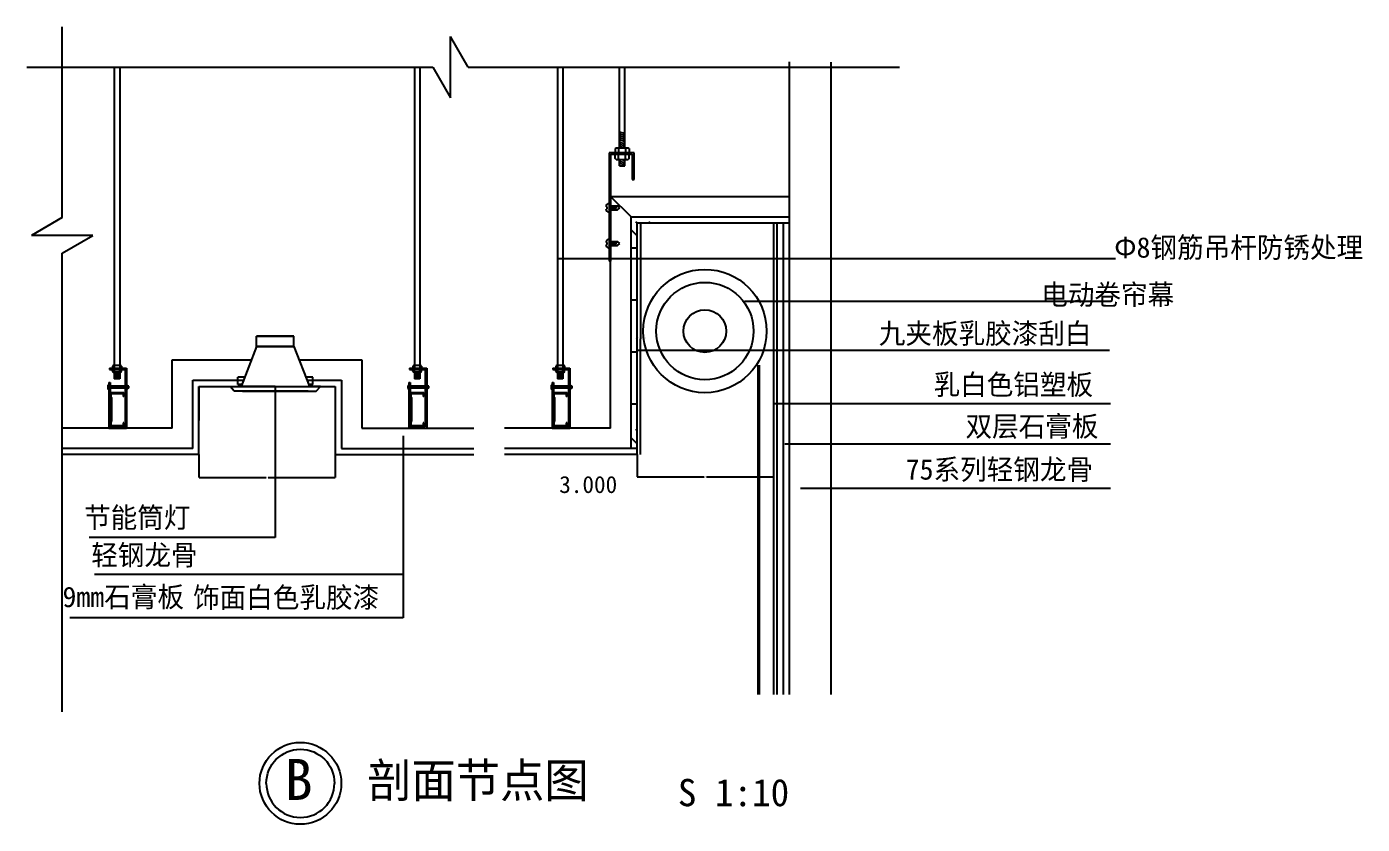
# Model space of a CAD drawing. Header units: metres. Extents: x -116298 to -111425, y -71583 to -67922.
# Drawn here: x -113384 to -111425, y -69120 to -67951 of the extents above; entities that cross this region are included whole.
import ezdxf

# ---------------------------------------------------------------- set-up
doc = ezdxf.new("R2010")
doc.units = ezdxf.units.M
for name, color, linetype in [('10', 8, 'Continuous'), ('10地线纹理填充', 8, 'Continuous'), ('20', 1, 'Continuous'), ('7', 7, 'Continuous'), ('8', 7, 'Continuous'), ('D', 3, 'Continuous'), ('墙柱', 2, 'Continuous'), ('家具', 3, 'Continuous')]:
    doc.layers.add(name, color=color, linetype=linetype)
doc.dimstyles.get("Standard").update_dxf_attribs({"dimtxt": 2.5, "dimasz": 2.5, "dimexe": 1.25, "dimexo": 0.625, "dimtad": 1, "dimcen": 2.5, "dimazin": 3, "dimtfac": 1, "dimtmove": 0, "dimatfit": 3})

# ---------------------------------------------------------------- blocks, each defined once
blk = doc.blocks.new('HY-4')
at = {"layer": '20'}
for points in [[(-5, 0, -1), (5, 0, -1)], [(-5, 0, 1), (5, 0, 1)]]:
    blk.add_lwpolyline(points, format="xyb", dxfattribs=at)
blk.add_circle((0, 0), 6, dxfattribs=at)
blk.add_circle((0, 0), 6, dxfattribs=at)
blk = doc.blocks.new('_CLOSEDFILLED')
at = {"color": 0, "linetype": 'BYBLOCK'}
blk.add_solid([(-1, 0.2), (0, 0), (-1, -0.2)], dxfattribs=at)
blk = doc.blocks.new('*D28')
for p, q in [((-112288.42, -68540.87), (-112288.42, -68611.04)), ((-112488.42, -68578.44), (-112488.42, -68611.04)), ((-112488.17, -68611.04), (-112389.92, -68611.04)), ((-112386.92, -68611.04), (-112288.67, -68611.04))]:
    blk.add_line(p, q)
at = {"layer": 'Defpoints'}
for p in [(-112288.42, -68540.87), (-112488.42, -68578.44), (-112488.42, -68611.04)]:
    blk.add_point(p, dxfattribs=at)
at = {"layer": '7', "xscale": 0.25, "yscale": 0.25, "rotation": 180}
blk.add_blockref('_CLOSEDFILLED', (-112488.42, -68611.04), dxfattribs=at)
at = {"layer": '7', "xscale": 0.25, "yscale": 0.25}
blk.add_blockref('_CLOSEDFILLED', (-112288.42, -68611.04), dxfattribs=at)
at = {"layer": '7', "insert": (-112388.42, -68611.04), "char_height": 1, "attachment_point": 5}
blk.add_mtext('200', dxfattribs=at)
blk = doc.blocks.new('*D29')
for p, q in [((-113131.26, -68478.44), (-113131.26, -68528.44)), ((-113131.51, -68528.44), (-113131.76, -68528.44)), ((-113131.26, -68578.44), (-113131.26, -68528.44)), ((-113131.26, -68528.44), (-113131.26, -68528.44)), ((-113131.01, -68528.44), (-113130.76, -68528.44))]:
    blk.add_line(p, q)
at = {"layer": 'Defpoints'}
for p in [(-113131.26, -68478.44), (-113131.26, -68528.44), (-113131.26, -68578.44)]:
    blk.add_point(p, dxfattribs=at)
at = {"layer": '7', "xscale": 0.25, "yscale": 0.25}
blk.add_blockref('_CLOSEDFILLED', (-113131.26, -68528.44), dxfattribs=at)
at = {"layer": '7', "xscale": 0.25, "yscale": 0.25, "rotation": 180}
blk.add_blockref('_CLOSEDFILLED', (-113131.26, -68528.44), dxfattribs=at)
at = {"layer": '7', "insert": (-113131.26, -68527.315), "char_height": 1, "attachment_point": 5}
blk.add_mtext('0', dxfattribs=at)
blk = doc.blocks.new('*D30')
for p, q in [((-113131.26, -68578.44), (-113131.26, -68611.95)), ((-112931.26, -68578.44), (-112931.26, -68611.95)), ((-113131.01, -68611.95), (-113032.76, -68611.95)), ((-113029.76, -68611.95), (-112931.51, -68611.95))]:
    blk.add_line(p, q)
at = {"layer": 'Defpoints'}
for p in [(-113131.26, -68578.44), (-112931.26, -68578.44), (-113131.26, -68611.95)]:
    blk.add_point(p, dxfattribs=at)
at = {"layer": '7', "xscale": 0.25, "yscale": 0.25, "rotation": 180}
blk.add_blockref('_CLOSEDFILLED', (-113131.26, -68611.95), dxfattribs=at)
at = {"layer": '7', "xscale": 0.25, "yscale": 0.25}
blk.add_blockref('_CLOSEDFILLED', (-112931.26, -68611.95), dxfattribs=at)
at = {"layer": '7', "insert": (-113031.26, -68611.95), "char_height": 1, "attachment_point": 5}
blk.add_mtext('200', dxfattribs=at)
blk = doc.blocks.new('*D31')
for p, q in [((-112483.42, -68238.69), (-112483.42, -68408.57)), ((-112483.67, -68408.57), (-112483.92, -68408.57)), ((-112483.42, -68578.44), (-112483.42, -68408.57)), ((-112483.42, -68408.57), (-112483.42, -68408.57)), ((-112483.17, -68408.57), (-112482.92, -68408.57))]:
    blk.add_line(p, q)
at = {"layer": 'Defpoints'}
for p in [(-112483.42, -68238.69), (-112483.42, -68408.57), (-112483.42, -68578.44)]:
    blk.add_point(p, dxfattribs=at)
at = {"layer": '7', "xscale": 0.25, "yscale": 0.25}
blk.add_blockref('_CLOSEDFILLED', (-112483.42, -68408.57), dxfattribs=at)
at = {"layer": '7', "xscale": 0.25, "yscale": 0.25, "rotation": 180}
blk.add_blockref('_CLOSEDFILLED', (-112483.42, -68408.57), dxfattribs=at)
at = {"layer": '7', "insert": (-112483.42, -68407.445), "char_height": 1, "attachment_point": 5}
blk.add_mtext('根据电动卷帘电机尺寸定尺', dxfattribs=at)

msp = doc.modelspace()

# ---------------------------------------------------------------- hatches: boundary and pattern name
at = {"layer": '10地线纹理填充'}
h = msp.add_hatch(dxfattribs=at)
h.set_pattern_fill('CORK', scale=20)
h.paths.add_polyline_path([(-112497.42, -68229.69), (-112497.42, -68569.44), (-112488.42, -68569.44), (-112488.42, -68238.69), (-112265.42, -68238.69), (-112265.42, -68229.69)])
h = msp.add_hatch(dxfattribs=at)
h.set_pattern_fill('DOTS', scale=60)
h.paths.add_polyline_path([(-112283.42, -68930.2), (-112274.42, -68930.2), (-112274.42, -68238.69), (-112283.42, -68238.69)])
h = msp.add_hatch(dxfattribs=at)
h.set_pattern_fill('DOTS', scale=60)
h.paths.add_polyline_path([(-112265.42, -68238.69), (-112274.42, -68238.69), (-112274.42, -68930.2), (-112265.42, -68930.2)])

# ---------------------------------------------------------------- linework, layer by layer
at = {"layer": '10'}
for p, q in [((-112497.42, -68229.69), (-112527.42, -68199.69)), ((-112311.26, -68447.18), (-112311.26, -68930.2)), ((-112309.26, -68447.18), (-112309.26, -68930.2))]:
    msp.add_line(p, q, dxfattribs=at)
for radius in [90.42, 71.35, 31.28]:
    msp.add_circle((-112389.05, -68397.19), radius, dxfattribs=at)
at = {"layer": '20'}
for p, q in [((-113331.8, -68230.9), (-113331.8, -67950.96)), ((-112736.18, -68010.15), (-112762.16, -67965.15)), ((-112762.16, -68055.15), (-112762.16, -67965.15)), ((-113383.86, -68010.15), (-112788.14, -68010.15)), ((-112788.14, -68010.15), (-112762.16, -68055.15)), ((-112736.18, -68010.15), (-112103.55, -68010.15)), ((-113331.8, -68230.9), (-113376.8, -68256.88)), ((-113286.8, -68256.88), (-113376.8, -68256.88)), ((-113331.8, -68282.86), (-113286.8, -68256.88)), ((-113331.8, -68955.36), (-113331.8, -68282.86))]:
    msp.add_line(p, q, dxfattribs=at)
at = {"layer": 'D'}
for p, q in [((-112506.66, -68107.36), (-112514.46, -68105.44)), ((-112506.66, -68110.38), (-112514.46, -68108.46)), ((-112506.66, -68113.39), (-112514.46, -68111.47)), ((-112506.66, -68116.41), (-112514.46, -68114.49)), ((-112506.66, -68119.42), (-112514.46, -68117.5)), ((-112506.66, -68122.44), (-112514.46, -68120.52)), ((-112506.66, -68125.45), (-112514.46, -68123.53)), ((-112506.66, -68128.46), (-112514.46, -68126.54)), ((-112506.66, -68147.34), (-112514.46, -68145.42)), ((-112506.66, -68150.35), (-112514.46, -68148.43)), ((-112506.66, -68153.36), (-112514.46, -68151.44)), ((-112529.61, -68213.68), (-112517.13, -68213.68)), ((-112529.61, -68219.53), (-112517.13, -68219.53)), ((-112529.61, -68266.08), (-112517.13, -68266.08)), ((-112529.61, -68271.94), (-112517.13, -68271.94)), ((-112527.07, -68294.91), (-112529.61, -68294.91))]:
    msp.add_line(p, q, dxfattribs=at)
at = {"layer": '墙柱'}
for p, q in [((-112488.42, -68238.69), (-112265.42, -68238.69)), ((-112488.42, -68578.44), (-112488.42, -68238.69)), ((-112288.42, -68238.69), (-112288.42, -68930.2)), ((-112283.42, -68238.69), (-112283.42, -68930.2)), ((-112274.42, -68238.69), (-112274.42, -68930.2)), ((-113131.26, -68478.44), (-113069.5, -68478.44)), ((-113131.26, -68578.44), (-113131.26, -68478.44)), ((-113131.26, -68478.44), (-112931.26, -68478.44)), ((-112968.99, -68478.44), (-112931.26, -68478.44)), ((-112931.26, -68478.44), (-112931.26, -68578.44)), ((-113131.26, -68578.44), (-113330.51, -68578.44)), ((-112931.26, -68578.44), (-112728.06, -68578.44)), ((-112488.42, -68578.44), (-112682.94, -68578.44))]:
    msp.add_line(p, q, dxfattribs=at)
at = {"layer": '家具'}
for p, q in [((-113255.4, -68010.15), (-113255.4, -68447.58)), ((-113247.4, -68010.15), (-113247.4, -68447.58)), ((-112815.18, -68010.15), (-112815.18, -68447.58)), ((-112807.18, -68010.15), (-112807.18, -68447.58)), ((-112605.2, -68010.15), (-112605.2, -68447.58)), ((-112597.2, -68010.15), (-112597.2, -68447.58)), ((-112514.46, -68128.46), (-112514.46, -68010.15)), ((-112506.66, -68128.46), (-112506.66, -68010.15)), ((-112265.42, -68002.51), (-112265.42, -68930.2)), ((-112204.42, -68003.02), (-112204.42, -68930.2)), ((-112505.38, -68135.95), (-112529.61, -68135.95)), ((-112529.61, -68135.95), (-112529.61, -68294.91)), ((-112527.07, -68137.99), (-112495.55, -68137.99)), ((-112527.07, -68213.68), (-112527.07, -68137.99)), ((-112519.42, -68128.46), (-112520.7, -68129.75)), ((-112520.7, -68129.75), (-112520.7, -68135.95)), ((-112520.7, -68144.19), (-112520.7, -68137.99)), ((-112519.42, -68128.46), (-112501.4, -68128.46)), ((-112515.72, -68129.75), (-112517, -68128.46)), ((-112514.4, -68128.46), (-112515.69, -68129.75)), ((-112515.69, -68129.75), (-112515.69, -68135.95)), ((-112515.69, -68144.19), (-112515.69, -68137.99)), ((-112505.41, -68129.75), (-112506.69, -68128.46)), ((-112493.01, -68135.95), (-112506.66, -68135.95)), ((-112504.1, -68128.46), (-112505.38, -68129.75)), ((-112505.38, -68129.75), (-112505.38, -68135.95)), ((-112505.38, -68144.19), (-112505.38, -68137.99)), ((-112500.11, -68129.75), (-112501.4, -68128.46)), ((-112500.11, -68129.75), (-112500.11, -68135.95)), ((-112500.11, -68144.19), (-112500.11, -68137.99)), ((-112495.55, -68137.99), (-112495.55, -68174.82)), ((-112493.01, -68174.82), (-112493.01, -68135.95)), ((-112519.42, -68145.47), (-112520.7, -68144.19)), ((-112519.42, -68145.47), (-112501.4, -68145.47)), ((-112515.72, -68144.19), (-112517, -68145.47)), ((-112514.4, -68145.47), (-112515.69, -68144.19)), ((-112514.46, -68154.86), (-112514.46, -68145.42)), ((-112514.46, -68154.86), (-112506.66, -68154.86)), ((-112505.41, -68144.19), (-112506.69, -68145.47)), ((-112506.66, -68154.86), (-112506.66, -68145.44)), ((-112504.1, -68145.47), (-112505.38, -68144.19)), ((-112500.11, -68144.19), (-112501.4, -68145.47)), ((-112495.55, -68174.82), (-112493.01, -68174.82)), ((-112534.07, -68215.11), (-112532.64, -68215.11)), ((-112532.64, -68218.1), (-112532.64, -68215.11)), ((-112529.61, -68219.53), (-112526.42, -68213.68)), ((-112527.42, -68199.69), (-112265.42, -68199.69)), ((-112527.42, -68539.44), (-112527.42, -68199.69)), ((-112527.39, -68219.53), (-112524.2, -68213.68)), ((-112525.16, -68219.53), (-112521.98, -68213.68)), ((-112524.62, -68199.69), (-112510.96, -68199.69)), ((-112522.94, -68219.53), (-112519.76, -68213.68)), ((-112520.72, -68219.53), (-112517.54, -68213.68)), ((-112513.95, -68216.61), (-112517.13, -68213.68)), ((-112517.13, -68219.53), (-112513.95, -68216.61)), ((-112534.11, -68218.1), (-112532.64, -68218.1)), ((-112527.07, -68266.08), (-112527.07, -68219.53)), ((-112497.42, -68229.69), (-112265.42, -68229.69)), ((-112497.42, -68569.44), (-112497.42, -68229.69)), ((-112534.11, -68270.51), (-112532.64, -68270.51)), ((-112534.07, -68267.51), (-112532.64, -68267.51)), ((-112532.64, -68270.51), (-112532.64, -68267.51)), ((-112529.61, -68271.94), (-112526.42, -68266.08)), ((-112527.39, -68271.94), (-112524.2, -68266.08)), ((-112527.07, -68294.91), (-112527.07, -68271.94)), ((-112525.16, -68271.94), (-112521.98, -68266.08)), ((-112522.94, -68271.94), (-112519.76, -68266.08)), ((-112520.72, -68271.94), (-112517.54, -68266.08)), ((-112513.95, -68269.01), (-112517.13, -68266.08)), ((-112517.13, -68271.94), (-112513.95, -68269.01)), ((-113046.71, -68420.02), (-113046.71, -68404.58)), ((-113046.71, -68404.58), (-112991.78, -68404.58)), ((-112991.78, -68404.58), (-113046.71, -68404.58)), ((-112991.78, -68420.02), (-112991.78, -68404.58)), ((-113046.71, -68420.02), (-113069.5, -68478.44)), ((-112991.78, -68420.02), (-113046.71, -68420.02)), ((-113046.71, -68420.02), (-112991.78, -68420.02)), ((-112991.78, -68420.02), (-112968.99, -68478.44)), ((-113262.39, -68451.44), (-113237.39, -68451.44)), ((-113262.39, -68451.44), (-113262.39, -68453.44)), ((-113257.78, -68448.8), (-113257.78, -68451.48)), ((-113247.4, -68447.61), (-113256.59, -68447.61)), ((-113255.4, -68447.37), (-113247.4, -68447.37)), ((-113255.4, -68448.8), (-113255.4, -68451.48)), ((-113255.4, -68451.48), (-113255.4, -68451.5)), ((-113246.21, -68447.61), (-113247.4, -68447.61)), ((-113247.4, -68448.8), (-113247.4, -68451.48)), ((-113247.4, -68451.48), (-113247.4, -68451.5)), ((-113245.02, -68448.8), (-113245.02, -68451.48)), ((-113237.39, -68451.44), (-113237.39, -68539.44)), ((-113170.26, -68539.44), (-113170.26, -68439.44)), ((-113170.26, -68439.44), (-113054.29, -68439.44)), ((-112984.2, -68439.44), (-112892.26, -68439.44)), ((-112892.26, -68439.44), (-112892.26, -68539.44)), ((-112822.16, -68451.44), (-112822.16, -68453.44)), ((-112822.16, -68451.44), (-112797.16, -68451.44)), ((-112817.56, -68448.8), (-112817.56, -68451.48)), ((-112807.18, -68447.61), (-112816.37, -68447.61)), ((-112815.18, -68447.37), (-112807.18, -68447.37)), ((-112815.18, -68448.8), (-112815.18, -68451.48)), ((-112815.18, -68451.48), (-112815.18, -68451.5)), ((-112805.99, -68447.61), (-112807.18, -68447.61)), ((-112807.18, -68448.8), (-112807.18, -68451.48)), ((-112807.18, -68451.48), (-112807.18, -68451.5)), ((-112804.79, -68448.8), (-112804.79, -68451.48)), ((-112797.16, -68451.44), (-112797.16, -68539.44)), ((-112612.18, -68451.44), (-112587.18, -68451.44)), ((-112612.18, -68451.44), (-112612.18, -68453.44)), ((-112607.58, -68448.8), (-112607.58, -68451.48)), ((-112597.2, -68447.61), (-112606.39, -68447.61)), ((-112605.2, -68447.37), (-112597.2, -68447.37)), ((-112605.2, -68448.8), (-112605.2, -68451.48)), ((-112605.2, -68451.48), (-112605.2, -68451.5)), ((-112596, -68447.61), (-112597.2, -68447.61)), ((-112597.2, -68448.8), (-112597.2, -68451.48)), ((-112597.2, -68451.48), (-112597.2, -68451.5)), ((-112594.81, -68448.8), (-112594.81, -68451.48)), ((-112587.18, -68451.44), (-112587.18, -68539.44)), ((-113262.39, -68453.44), (-113239.39, -68453.44)), ((-113257.78, -68456.06), (-113257.78, -68453.37)), ((-113247.4, -68457.25), (-113256.59, -68457.25)), ((-113255.4, -68456.06), (-113255.4, -68453.37)), ((-113255.4, -68457.25), (-113255.4, -68467.43)), ((-113247.4, -68458.02), (-113255.4, -68458.8)), ((-113255.4, -68458.96), (-113247.4, -68458.79)), ((-113247.4, -68458.89), (-113255.4, -68459.62)), ((-113255.4, -68459.82), (-113247.4, -68459.82)), ((-113247.4, -68459.9), (-113255.4, -68460.49)), ((-113255.4, -68460.69), (-113247.4, -68460.87)), ((-113247.4, -68460.98), (-113255.4, -68461.76)), ((-113255.4, -68461.9), (-113247.4, -68461.72)), ((-113247.4, -68461.85), (-113255.4, -68462.58)), ((-113255.4, -68462.76), (-113247.4, -68462.76)), ((-113247.4, -68462.85), (-113255.4, -68463.44)), ((-113255.4, -68463.61), (-113247.4, -68463.8)), ((-113247.4, -68463.87), (-113255.4, -68464.19)), ((-113247.4, -68464.79), (-113255.4, -68464.46)), ((-113255.4, -68465.04), (-113247.4, -68464.86)), ((-113247.4, -68465.8), (-113255.4, -68465.21)), ((-113255.4, -68465.9), (-113247.4, -68465.9)), ((-113247.4, -68466.81), (-113255.4, -68466.08)), ((-113255.4, -68466.76), (-113247.4, -68466.93)), ((-113247.4, -68467.43), (-113255.4, -68467.43)), ((-113247.4, -68456.06), (-113247.4, -68453.37)), ((-113246.21, -68457.25), (-113247.4, -68457.25)), ((-113247.4, -68457.25), (-113247.4, -68467.43)), ((-113245.02, -68456.06), (-113245.02, -68453.37)), ((-113239.39, -68453.44), (-113239.39, -68537.44)), ((-113140.26, -68469.44), (-113065.99, -68469.44)), ((-113140.26, -68569.44), (-113140.26, -68469.44)), ((-113074.35, -68475.74), (-113074.35, -68464.63)), ((-113064.12, -68464.63), (-113074.35, -68464.63)), ((-112964.18, -68464.63), (-112974.38, -68464.63)), ((-112972.5, -68469.44), (-112922.26, -68469.44)), ((-112964.18, -68475.74), (-112964.18, -68464.63)), ((-112922.26, -68469.44), (-112922.26, -68569.44)), ((-112822.16, -68453.44), (-112799.16, -68453.44)), ((-112817.56, -68456.06), (-112817.56, -68453.37)), ((-112807.18, -68457.25), (-112816.37, -68457.25)), ((-112815.18, -68456.06), (-112815.18, -68453.37)), ((-112815.18, -68457.25), (-112815.18, -68467.43)), ((-112807.18, -68458.02), (-112815.18, -68458.8)), ((-112815.18, -68458.96), (-112807.18, -68458.79)), ((-112807.18, -68458.89), (-112815.18, -68459.62)), ((-112815.18, -68459.82), (-112807.18, -68459.82)), ((-112807.18, -68459.9), (-112815.18, -68460.49)), ((-112815.18, -68460.69), (-112807.18, -68460.87)), ((-112807.18, -68460.98), (-112815.18, -68461.76)), ((-112815.18, -68461.9), (-112807.18, -68461.72)), ((-112807.18, -68461.85), (-112815.18, -68462.58)), ((-112815.18, -68462.76), (-112807.18, -68462.76)), ((-112807.18, -68462.85), (-112815.18, -68463.44)), ((-112815.18, -68463.61), (-112807.18, -68463.8)), ((-112807.18, -68463.87), (-112815.18, -68464.19)), ((-112807.18, -68464.79), (-112815.18, -68464.46)), ((-112815.18, -68465.04), (-112807.18, -68464.86)), ((-112807.18, -68465.8), (-112815.18, -68465.21)), ((-112815.18, -68465.9), (-112807.18, -68465.9)), ((-112807.18, -68466.81), (-112815.18, -68466.08)), ((-112815.18, -68466.76), (-112807.18, -68466.93)), ((-112807.18, -68467.43), (-112815.18, -68467.43)), ((-112807.18, -68456.06), (-112807.18, -68453.37)), ((-112807.18, -68457.25), (-112807.18, -68467.43)), ((-112805.99, -68457.25), (-112807.18, -68457.25)), ((-112804.79, -68456.06), (-112804.79, -68453.37)), ((-112799.16, -68453.44), (-112799.16, -68537.44)), ((-112612.18, -68453.44), (-112589.18, -68453.44)), ((-112607.58, -68456.06), (-112607.58, -68453.37)), ((-112597.2, -68457.25), (-112606.39, -68457.25)), ((-112605.2, -68456.06), (-112605.2, -68453.37)), ((-112605.2, -68457.25), (-112605.2, -68467.43)), ((-112597.2, -68458.02), (-112605.2, -68458.8)), ((-112605.2, -68458.96), (-112597.2, -68458.79)), ((-112597.2, -68458.89), (-112605.2, -68459.62)), ((-112605.2, -68459.82), (-112597.2, -68459.82)), ((-112597.2, -68459.9), (-112605.2, -68460.49)), ((-112605.2, -68460.69), (-112597.2, -68460.87)), ((-112597.2, -68460.98), (-112605.2, -68461.76)), ((-112605.2, -68461.9), (-112597.2, -68461.72)), ((-112597.2, -68461.85), (-112605.2, -68462.58)), ((-112605.2, -68462.76), (-112597.2, -68462.76)), ((-112597.2, -68462.85), (-112605.2, -68463.44)), ((-112605.2, -68463.61), (-112597.2, -68463.8)), ((-112597.2, -68463.87), (-112605.2, -68464.19)), ((-112597.2, -68464.79), (-112605.2, -68464.46)), ((-112605.2, -68465.04), (-112597.2, -68464.86)), ((-112597.2, -68465.8), (-112605.2, -68465.21)), ((-112605.2, -68465.9), (-112597.2, -68465.9)), ((-112597.2, -68466.81), (-112605.2, -68466.08)), ((-112605.2, -68466.76), (-112597.2, -68466.93)), ((-112597.2, -68467.43), (-112605.2, -68467.43)), ((-112597.2, -68456.06), (-112597.2, -68453.37)), ((-112597.2, -68457.25), (-112597.2, -68467.43)), ((-112596, -68457.25), (-112597.2, -68457.25)), ((-112594.81, -68456.06), (-112594.81, -68453.37)), ((-112589.18, -68453.44), (-112589.18, -68537.44)), ((-113264.84, -68477.56), (-113264.84, -68481.45)), ((-113264.39, -68477.11), (-113263.39, -68477.11)), ((-113264.39, -68478.01), (-113263.39, -68478.01)), ((-113263.39, -68478.01), (-113264.39, -68478.01)), ((-113264.39, -68481.01), (-113263.39, -68481.01)), ((-113263.39, -68481.01), (-113264.39, -68481.01)), ((-113264.39, -68481.9), (-113263.39, -68481.9)), ((-113263.39, -68472.44), (-113261.39, -68472.44)), ((-113263.39, -68472.44), (-113263.39, -68539.44)), ((-113263.39, -68477.11), (-113263.39, -68481.9)), ((-113261.39, -68472.44), (-113261.39, -68537.44)), ((-113238.19, -68478.01), (-113261.39, -68478.01)), ((-113238.19, -68481.01), (-113261.39, -68481.01)), ((-113261.39, -68487.44), (-113241.39, -68487.44)), ((-113261.39, -68494.48), (-113261.39, -68487.44)), ((-113260.19, -68493.96), (-113260.19, -68488.64)), ((-113260.19, -68488.64), (-113242.59, -68488.64)), ((-113242.65, -68478.01), (-113243.18, -68481.01)), ((-113242.39, -68478.01), (-113242.91, -68481.01)), ((-113242.59, -68488.64), (-113242.59, -68492.94)), ((-113241.95, -68478.01), (-113242.48, -68481.01)), ((-113241.69, -68478.01), (-113242.21, -68481.01)), ((-113241.25, -68478.01), (-113241.78, -68481.01)), ((-113240.99, -68478.01), (-113241.51, -68481.01)), ((-113241.39, -68487.44), (-113241.39, -68492.94)), ((-113240.55, -68478.01), (-113241.08, -68481.01)), ((-113240.29, -68478.01), (-113240.81, -68481.01)), ((-113239.85, -68478.01), (-113240.38, -68481.01)), ((-113239.59, -68478.01), (-113240.11, -68481.01)), ((-113239.15, -68478.01), (-113239.68, -68481.01)), ((-113238.89, -68478.01), (-113239.41, -68481.01)), ((-113238.45, -68478.01), (-113238.98, -68481.01)), ((-113238.19, -68478.01), (-113238.71, -68481.01)), ((-113236.38, -68477.11), (-113237.39, -68477.11)), ((-113237.39, -68477.11), (-113237.39, -68481.9)), ((-113236.38, -68478.01), (-113237.39, -68478.01)), ((-113236.38, -68481.01), (-113237.39, -68481.01)), ((-113236.38, -68481.9), (-113237.39, -68481.9)), ((-113235.48, -68478.01), (-113236.01, -68481.01)), ((-113235.93, -68477.56), (-113235.93, -68481.45)), ((-113234.19, -68478.01), (-113235.93, -68478.01)), ((-113234.19, -68481.01), (-113235.93, -68481.01)), ((-113235.22, -68478.01), (-113235.74, -68481.01)), ((-113234.78, -68478.01), (-113235.31, -68481.01)), ((-113234.52, -68478.01), (-113235.04, -68481.01)), ((-113234.19, -68481.01), (-113234.19, -68478.01)), ((-113079.33, -68485.2), (-113085.53, -68478.44)), ((-113085.53, -68478.44), (-113019.25, -68478.44)), ((-112971.18, -68485.2), (-113079.33, -68485.2)), ((-113068.45, -68475.74), (-113074.35, -68475.74)), ((-113019.25, -68478.44), (-113074.18, -68478.44)), ((-113067.31, -68485.2), (-112959.16, -68485.2)), ((-113019.25, -68478.44), (-112964.31, -68478.44)), ((-112964.18, -68475.74), (-112970.04, -68475.74)), ((-112952.96, -68478.44), (-112968.99, -68478.44)), ((-112959.16, -68485.2), (-112952.96, -68478.44)), ((-112824.62, -68477.56), (-112824.62, -68481.45)), ((-112824.17, -68477.11), (-112823.16, -68477.11)), ((-112824.17, -68478.01), (-112823.16, -68478.01)), ((-112823.16, -68478.01), (-112824.17, -68478.01)), ((-112824.17, -68481.01), (-112823.16, -68481.01)), ((-112823.16, -68481.01), (-112824.17, -68481.01)), ((-112824.17, -68481.9), (-112823.16, -68481.9)), ((-112823.16, -68472.44), (-112821.16, -68472.44)), ((-112823.16, -68472.44), (-112823.16, -68539.44)), ((-112823.16, -68477.11), (-112823.16, -68481.9)), ((-112821.16, -68472.44), (-112821.16, -68537.44)), ((-112797.96, -68478.01), (-112821.16, -68478.01)), ((-112797.96, -68481.01), (-112821.16, -68481.01)), ((-112821.16, -68494.48), (-112821.16, -68487.44)), ((-112821.16, -68487.44), (-112801.16, -68487.44)), ((-112819.96, -68493.96), (-112819.96, -68488.64)), ((-112819.96, -68488.64), (-112802.36, -68488.64)), ((-112802.43, -68478.01), (-112802.95, -68481.01)), ((-112802.16, -68478.01), (-112802.69, -68481.01)), ((-112802.36, -68488.64), (-112802.36, -68492.94)), ((-112801.73, -68478.01), (-112802.25, -68481.01)), ((-112801.46, -68478.01), (-112801.99, -68481.01)), ((-112801.03, -68478.01), (-112801.55, -68481.01)), ((-112800.76, -68478.01), (-112801.29, -68481.01)), ((-112801.16, -68487.44), (-112801.16, -68492.94)), ((-112800.33, -68478.01), (-112800.85, -68481.01)), ((-112800.06, -68478.01), (-112800.59, -68481.01)), ((-112799.63, -68478.01), (-112800.15, -68481.01)), ((-112799.36, -68478.01), (-112799.89, -68481.01)), ((-112798.93, -68478.01), (-112799.45, -68481.01)), ((-112798.66, -68478.01), (-112799.19, -68481.01)), ((-112798.23, -68478.01), (-112798.75, -68481.01)), ((-112797.96, -68478.01), (-112798.49, -68481.01)), ((-112796.16, -68477.11), (-112797.16, -68477.11)), ((-112797.16, -68477.11), (-112797.16, -68481.9)), ((-112796.16, -68478.01), (-112797.16, -68478.01)), ((-112796.16, -68481.01), (-112797.16, -68481.01)), ((-112796.16, -68481.9), (-112797.16, -68481.9)), ((-112795.26, -68478.01), (-112795.78, -68481.01)), ((-112795.71, -68477.56), (-112795.71, -68481.45)), ((-112793.96, -68478.01), (-112795.71, -68478.01)), ((-112793.96, -68481.01), (-112795.71, -68481.01)), ((-112794.99, -68478.01), (-112795.52, -68481.01)), ((-112794.56, -68478.01), (-112795.08, -68481.01)), ((-112794.29, -68478.01), (-112794.82, -68481.01)), ((-112793.96, -68481.01), (-112793.96, -68478.01)), ((-112614.63, -68477.56), (-112614.63, -68481.45)), ((-112614.19, -68477.11), (-112613.18, -68477.11)), ((-112613.18, -68478.01), (-112614.19, -68478.01)), ((-112614.19, -68478.01), (-112613.18, -68478.01)), ((-112613.18, -68481.01), (-112614.19, -68481.01)), ((-112614.19, -68481.01), (-112613.18, -68481.01)), ((-112614.19, -68481.9), (-112613.18, -68481.9)), ((-112613.18, -68472.44), (-112611.18, -68472.44)), ((-112613.18, -68472.44), (-112613.18, -68539.44)), ((-112613.18, -68477.11), (-112613.18, -68481.9)), ((-112611.18, -68472.44), (-112611.18, -68537.44)), ((-112587.98, -68478.01), (-112611.18, -68478.01)), ((-112587.98, -68481.01), (-112611.18, -68481.01)), ((-112611.18, -68487.44), (-112591.18, -68487.44)), ((-112611.18, -68494.48), (-112611.18, -68487.44)), ((-112609.98, -68488.64), (-112592.38, -68488.64)), ((-112609.98, -68493.96), (-112609.98, -68488.64)), ((-112592.45, -68478.01), (-112592.97, -68481.01)), ((-112592.18, -68478.01), (-112592.71, -68481.01)), ((-112592.38, -68488.64), (-112592.38, -68492.94)), ((-112591.75, -68478.01), (-112592.27, -68481.01)), ((-112591.48, -68478.01), (-112592.01, -68481.01)), ((-112591.05, -68478.01), (-112591.57, -68481.01)), ((-112590.78, -68478.01), (-112591.31, -68481.01)), ((-112591.18, -68487.44), (-112591.18, -68492.94)), ((-112590.35, -68478.01), (-112590.87, -68481.01)), ((-112590.08, -68478.01), (-112590.61, -68481.01)), ((-112589.65, -68478.01), (-112590.17, -68481.01)), ((-112589.38, -68478.01), (-112589.91, -68481.01)), ((-112588.95, -68478.01), (-112589.47, -68481.01)), ((-112588.68, -68478.01), (-112589.21, -68481.01)), ((-112588.25, -68478.01), (-112588.77, -68481.01)), ((-112587.98, -68478.01), (-112588.51, -68481.01)), ((-112586.17, -68477.11), (-112587.18, -68477.11)), ((-112587.18, -68477.11), (-112587.18, -68481.9)), ((-112586.17, -68478.01), (-112587.18, -68478.01)), ((-112586.17, -68481.01), (-112587.18, -68481.01)), ((-112586.17, -68481.9), (-112587.18, -68481.9)), ((-112585.28, -68478.01), (-112585.8, -68481.01)), ((-112585.73, -68477.56), (-112585.73, -68481.45)), ((-112583.98, -68478.01), (-112585.73, -68478.01)), ((-112583.98, -68481.01), (-112585.73, -68481.01)), ((-112585.01, -68478.01), (-112585.54, -68481.01)), ((-112584.58, -68478.01), (-112585.1, -68481.01)), ((-112584.31, -68478.01), (-112584.84, -68481.01)), ((-112583.98, -68481.01), (-112583.98, -68478.01)), ((-113261.39, -68494.48), (-113260.39, -68495.41)), ((-113260.39, -68529.48), (-113260.39, -68495.41)), ((-113260.19, -68493.96), (-113259.19, -68494.89)), ((-113259.19, -68530), (-113259.19, -68494.89)), ((-113241.39, -68492.94), (-113242.59, -68492.94)), ((-112821.16, -68494.48), (-112820.16, -68495.41)), ((-112820.16, -68529.48), (-112820.16, -68495.41)), ((-112819.96, -68493.96), (-112818.96, -68494.89)), ((-112818.96, -68530), (-112818.96, -68494.89)), ((-112801.16, -68492.94), (-112802.36, -68492.94)), ((-112611.18, -68494.48), (-112610.18, -68495.41)), ((-112610.18, -68529.48), (-112610.18, -68495.41)), ((-112609.98, -68493.96), (-112608.98, -68494.89)), ((-112608.98, -68530), (-112608.98, -68494.89)), ((-112591.18, -68492.94), (-112592.38, -68492.94)), ((-113261.39, -68530.41), (-113260.39, -68529.48)), ((-113261.39, -68537.44), (-113261.39, -68530.41)), ((-113260.19, -68530.93), (-113259.19, -68530)), ((-112821.16, -68530.41), (-112820.16, -68529.48)), ((-112821.16, -68537.44), (-112821.16, -68530.41)), ((-112819.96, -68530.93), (-112818.96, -68530)), ((-112611.18, -68530.41), (-112610.18, -68529.48)), ((-112611.18, -68537.44), (-112611.18, -68530.41)), ((-112609.98, -68530.93), (-112608.98, -68530)), ((-113170.26, -68539.44), (-113330.51, -68539.44)), ((-113263.39, -68539.44), (-113237.39, -68539.44)), ((-113241.39, -68537.44), (-113261.39, -68537.44)), ((-113261.39, -68537.44), (-113239.39, -68537.44)), ((-113260.19, -68536.24), (-113260.19, -68530.93)), ((-113242.59, -68536.24), (-113260.19, -68536.24)), ((-113241.39, -68531.94), (-113242.59, -68531.94)), ((-113242.59, -68531.94), (-113242.59, -68536.24)), ((-113241.39, -68531.94), (-113241.39, -68537.44)), ((-112892.26, -68539.44), (-112728.06, -68539.44)), ((-112823.16, -68539.44), (-112797.16, -68539.44)), ((-112801.16, -68537.44), (-112821.16, -68537.44)), ((-112821.16, -68537.44), (-112799.16, -68537.44)), ((-112819.96, -68536.24), (-112819.96, -68530.93)), ((-112802.36, -68536.24), (-112819.96, -68536.24)), ((-112801.16, -68531.94), (-112802.36, -68531.94)), ((-112802.36, -68531.94), (-112802.36, -68536.24)), ((-112801.16, -68531.94), (-112801.16, -68537.44)), ((-112527.42, -68539.44), (-112682.94, -68539.44)), ((-112613.18, -68539.44), (-112587.18, -68539.44)), ((-112611.18, -68537.44), (-112589.18, -68537.44)), ((-112591.18, -68537.44), (-112611.18, -68537.44)), ((-112609.98, -68536.24), (-112609.98, -68530.93)), ((-112592.38, -68536.24), (-112609.98, -68536.24)), ((-112592.38, -68531.94), (-112592.38, -68536.24)), ((-112591.18, -68531.94), (-112592.38, -68531.94)), ((-112591.18, -68531.94), (-112591.18, -68537.44)), ((-113140.26, -68569.44), (-113330.51, -68569.44)), ((-112922.26, -68569.44), (-112728.06, -68569.44)), ((-112488.42, -68569.44), (-112682.94, -68569.44))]:
    msp.add_line(p, q, dxfattribs=at)
for centre, radius, start, end in [((-112528.76, -68215.31), 5.35, 99.13, 177.89), ((-112528.91, -68217.89), 5.21, 182.34, 262.26), ((-112528.91, -68270.3), 5.21, 182.34, 262.26), ((-112528.76, -68267.71), 5.35, 99.13, 177.89), ((-113256.59, -68448.8), 1.19, 90, 180), ((-113256.59, -68448.8), 1.19, 0, 90), ((-113254.21, -68448.8), 1.19, 90, 180), ((-113248.59, -68448.8), 1.19, 0, 90), ((-113246.21, -68448.8), 1.19, 90, 180), ((-113246.21, -68448.8), 1.19, 0, 90), ((-112816.37, -68448.8), 1.19, 90, 180), ((-112816.37, -68448.8), 1.19, 0, 90), ((-112813.99, -68448.8), 1.19, 90, 180), ((-112808.37, -68448.8), 1.19, 0, 90), ((-112805.99, -68448.8), 1.19, 90, 180), ((-112805.99, -68448.8), 1.19, 0, 90), ((-112606.39, -68448.8), 1.19, 90, 180), ((-112606.39, -68448.8), 1.19, 0, 90), ((-112604, -68448.8), 1.19, 90, 180), ((-112598.39, -68448.8), 1.19, 0, 90), ((-112596, -68448.8), 1.19, 90, 180), ((-112596, -68448.8), 1.19, 0, 90), ((-113256.59, -68456.06), 1.19, 180, 270), ((-113256.59, -68456.06), 1.19, 270, 0), ((-113254.21, -68456.06), 1.19, 180, 270), ((-113248.59, -68456.06), 1.19, 270, 0), ((-113246.21, -68456.06), 1.19, 180, 270), ((-113246.21, -68456.06), 1.19, 270, 0), ((-112816.37, -68456.06), 1.19, 180, 270), ((-112816.37, -68456.06), 1.19, 270, 0), ((-112813.99, -68456.06), 1.19, 180, 270), ((-112808.37, -68456.06), 1.19, 270, 0), ((-112805.99, -68456.06), 1.19, 180, 270), ((-112805.99, -68456.06), 1.19, 270, 0), ((-112606.39, -68456.06), 1.19, 180, 270), ((-112606.39, -68456.06), 1.19, 270, 0), ((-112604, -68456.06), 1.19, 180, 270), ((-112598.39, -68456.06), 1.19, 270, 0), ((-112596, -68456.06), 1.19, 180, 270), ((-112596, -68456.06), 1.19, 270, 0), ((-113264.39, -68477.56), 0.45, 90, 180), ((-113264.39, -68477.56), 0.45, 180, 270), ((-113264.39, -68478.45), 0.45, 90, 180), ((-113264.39, -68480.56), 0.45, 180, 270), ((-113264.39, -68481.45), 0.45, 90, 180), ((-113264.39, -68481.45), 0.45, 180, 270), ((-113236.38, -68477.56), 0.45, 0, 90), ((-113236.38, -68477.56), 0.45, 270, 0), ((-113236.38, -68478.45), 0.45, 0, 90), ((-113236.38, -68480.56), 0.45, 270, 0), ((-113236.38, -68481.45), 0.45, 0, 90), ((-113236.38, -68481.45), 0.45, 270, 0), ((-112824.17, -68477.56), 0.45, 90, 180), ((-112824.17, -68477.56), 0.45, 180, 270), ((-112824.17, -68478.45), 0.45, 90, 180), ((-112824.17, -68480.56), 0.45, 180, 270), ((-112824.17, -68481.45), 0.45, 90, 180), ((-112824.17, -68481.45), 0.45, 180, 270), ((-112796.16, -68477.56), 0.45, 0, 90), ((-112796.16, -68477.56), 0.45, 270, 0), ((-112796.16, -68478.45), 0.45, 0, 90), ((-112796.16, -68480.56), 0.45, 270, 0), ((-112796.16, -68481.45), 0.45, 0, 90), ((-112796.16, -68481.45), 0.45, 270, 0), ((-112614.19, -68477.56), 0.45, 90, 180), ((-112614.19, -68477.56), 0.45, 180, 270), ((-112614.19, -68478.45), 0.45, 90, 180), ((-112614.19, -68480.56), 0.45, 180, 270), ((-112614.19, -68481.45), 0.45, 90, 180), ((-112614.19, -68481.45), 0.45, 180, 270), ((-112586.17, -68477.56), 0.45, 0, 90), ((-112586.17, -68477.56), 0.45, 270, 0), ((-112586.17, -68478.45), 0.45, 0, 90), ((-112586.17, -68480.56), 0.45, 270, 0), ((-112586.17, -68481.45), 0.45, 0, 90), ((-112586.17, -68481.45), 0.45, 270, 0)]:
    msp.add_arc(centre, radius, start, end, dxfattribs=at)

# ---------------------------------------------------------------- block references
at = {"layer": '8', "xscale": 10, "yscale": 10, "zscale": 10}
msp.add_blockref('HY-4', (-112982.39, -69060.39), dxfattribs=at)

# ---------------------------------------------------------------- texts
for s, height, p in [('B', 60, (-113005.31, -69084.67)), ('剖面节点图', 50, (-112884.45, -69081.09)), ('S 1:10', 40, (-112428.66, -69093.88))]:
    msp.add_text(s, height=height).set_placement(p)
at = {"layer": '7'}
msp.add_text('3.000', height=25, dxfattribs=at).set_placement((-112602.71, -68634.68))
at = {"layer": '8'}
for s, p in [('九夹板乳胶漆刮白', (-112133.99, -68415.66)), ('乳白色铝塑板', (-112053.61, -68490.62)), ('双层石膏板', (-112006.75, -68551.82)), ('75系列轻钢龙骨', (-112094.51, -68615.06)), ('节能筒灯', (-113299.71, -68685.63)), ('轻钢龙骨', (-113289.21, -68740.63)), ('9mm石膏板', (-113331.36, -68801.96)), ('饰面白色乳胶漆', (-113139.82, -68802.76))]:
    msp.add_text(s, height=30, dxfattribs=at).set_placement(p)
at = {"layer": '8', "char_height": 30, "attachment_point": 1}
for s, insert in [('Φ8钢筋吊杆防锈处理', (-111788.62, -68259.58)), ('电动卷帘幕', (-111895.63, -68328.8))]:
    msp.add_mtext(s, dxfattribs=dict(at, insert=insert))

# ---------------------------------------------------------------- dimensions: what is measured, and where the dimension line sits
at = {"layer": '7'}
for base, p1, p2, text, picture, middle in [((-112483.42, -68408.57), (-112483.42, -68578.44), (-112483.42, -68238.69), '根据电动卷帘电机尺寸定尺', '*D31', (-112483.42, -68407.445)), ((-112488.42, -68611.04), (-112488.42, -68578.44), (-112288.42, -68540.87), '200', '*D28', (-112388.42, -68611.04))]:
    dim = msp.add_linear_dim(base=base, p1=p1, p2=p2, text=text, dimstyle='Standard', dxfattribs=at)
    dim.commit()
    dim.dimension.update_dxf_attribs({"geometry": picture, "text_midpoint": middle})
for base, p2, picture, middle in [((-113131.26, -68528.44), (-113131.26, -68478.44), '*D29', (-113131.26, -68527.315)), ((-113131.26, -68611.95), (-112931.26, -68578.44), '*D30', (-113031.26, -68611.95))]:
    dim = msp.add_linear_dim(base=base, p1=(-113131.26, -68578.44), p2=p2, dimstyle='Standard', dxfattribs=at)
    dim.commit()
    dim.dimension.update_dxf_attribs({"geometry": picture, "text_midpoint": middle})

# ---------------------------------------------------------------- leaders
for points in [[(-112605.57, -68290.6), (-111786.59, -68290.6)], [(-112330.9, -68353.6), (-111794.09, -68353.6)], [(-112486.74, -68425.31), (-111795.76, -68425.31)], [(-113019.25, -68478.44), (-113019.25, -68699.95), (-113292.07, -68699.95)], [(-112288.42, -68503.32), (-111794.09, -68503.32)], [(-112831.61, -68550.74), (-112831.61, -68754.37), (-113284.5, -68754.37)], [(-112271.77, -68562.74), (-111794.09, -68562.74)], [(-112831.61, -68578.44), (-112831.61, -68817.83), (-113320.8, -68817.83)], [(-112248.75, -68627.42), (-111794.09, -68627.42)]]:
    msp.add_leader(points, dimstyle='Standard', dxfattribs=at)

doc.saveas('drawing.dxf')
